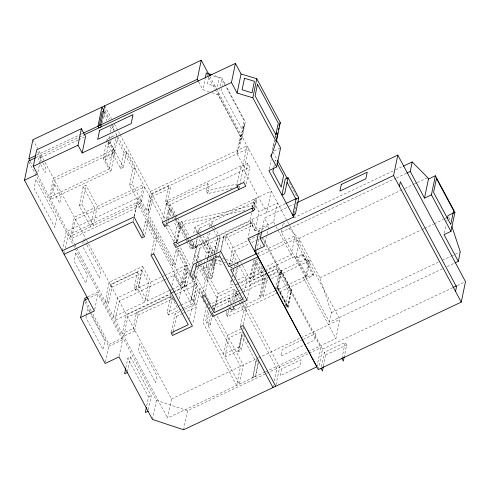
<?xml version="1.0" encoding="UTF-8"?>
<svg xmlns="http://www.w3.org/2000/svg" width="490" height="490" viewBox="0 0 490 490"><rect width="100%" height="100%" fill="white"/><g stroke="black" fill="none" stroke-linecap="round" stroke-linejoin="round"><path stroke-width="0.37" stroke-dasharray="2.45 1.84" d="M37.92 171.947L39.402 164.775M39.996 161.902L40.891 157.602L37.424 151.116M62.242 250.788L66.193 231.709L137.966 197.813L196.361 307.003L192.87 323.878M64.404 252.797L64.705 251.327M65.317 248.393L68.049 235.182L137.09 202.578L192.215 305.656L189.477 318.868M83.227 186.592L94.521 207.711L74.345 217.235L70.395 236.321L90.57 226.79L79.276 205.678L83.227 186.592L85.964 185.3L97.259 206.413L93.308 225.498L139.429 203.718L143.38 184.638L118.182 137.525M93.308 225.498L82.014 204.385L85.964 185.3M102.355 122.929L104.927 110.526L109.564 119.199M82.767 243.751L83.465 240.376M108.504 141.702L112.988 150.093L53.465 178.201L49.515 197.286L109.037 169.179L103.169 158.203L106.361 142.792M106.514 142.057L107.12 139.117L116.632 134.628L114.838 131.271M90.57 226.79L94.521 207.711M103.169 158.203L112.682 153.707L107.782 144.544L108.235 142.351M108.988 138.707L109.742 135.056M110.348 132.141L111.101 128.49L110.036 126.494M109.515 141.573L114.972 151.771L54.58 180.283L50.629 199.369L111.016 170.851L105.221 160.016L109.178 140.936M117.821 136.851L113.87 155.93L120.632 168.572L123.37 167.28L110.52 143.252L111.426 138.872M111.573 138.143L112.48 133.764M113.086 130.848L113.839 127.198L112.412 124.534M109.037 169.179L112.988 150.093M112.682 153.707L116.026 137.561M116.179 136.833L116.632 134.628M111.016 170.851L114.972 151.771M86.228 316.056L85.922 317.538L103.084 349.627L104.927 340.734L89.909 312.657M86.381 315.315L87.765 308.645L89.547 311.989M120.632 168.572L123.958 152.525L126.696 151.232L135.608 167.899L132.288 183.952L146.473 210.48L148.347 209.597L151.673 193.544L168.97 185.379L170.379 188.019L166.576 206.406L249.735 167.133L247.726 163.384L240.811 166.649L236.86 185.735M123.37 167.28L126.696 151.232M94.717 309.453L97.951 293.847L88.96 298.092M139.429 203.718L129.55 185.245L132.87 169.191L117.196 139.883M110.605 284.457L106.575 303.971L108.737 302.949L112.02 287.097L110.605 284.457L137.555 271.73L138.97 274.369L135.687 290.221L137.849 289.198L141.8 270.119L110.526 284.886M134.168 216.164L137.966 197.813M133.286 220.929L134.046 217.26M134.199 216.525L137.09 202.578M105.472 361.969L108.707 346.357L91.244 313.704M140.618 205.941L144.568 186.862L75.534 219.459L71.583 238.544L140.618 205.941L172.639 265.813L175.377 264.52L178.703 248.467L175.965 249.759L172.639 265.813M146.473 210.48L150.43 191.4L120.16 134.805M142.131 236.45L142.59 234.245M143.196 231.311L145.175 221.768L147.913 220.476L157.125 237.699L153.78 253.851M175.377 264.52L147.888 213.119L151.839 194.04L248.406 148.439L243.971 169.859L266.774 212.501L271.215 191.088L194.971 227.091L193.452 234.428M119.156 356.175L122.543 339.827L97.951 293.847M145.022 234.422L147.913 220.476M147.888 213.119L149.762 212.237L153.082 196.184L170.379 188.019M135.687 290.221L134.278 287.581L137.555 271.73M168.885 290.729L147.061 301.032L138.744 285.474L142.694 266.389L109.111 282.246L105.16 301.332L107.322 300.309L108.737 302.949M171.255 296.579L127.761 317.116L123.811 336.195L134.621 331.093L133.207 328.453L136.49 312.602L170.502 296.542L171.917 299.182L168.633 315.033L181.778 308.822M125.808 367.868L127.798 358.27L130.536 356.971L151.263 395.73L148.054 411.233M134.621 331.093L137.904 315.241L136.49 312.602M151.043 255.143L154.387 238.991L145.175 221.768M127.48 371.738L130.536 356.971M148.709 283.036L117.435 297.804L113.484 316.889L144.758 302.122L148.709 283.036L141.8 270.119M168.211 203.528L167.059 204.067L165.645 201.433L168.97 185.379M162.362 222.301L166.312 203.221L207.821 183.621L209.236 186.261L207.711 193.611L232.848 187.915M147.061 301.032L151.018 281.946L142.694 266.389M164.628 226.539L165.534 222.16M166.141 219.244L167.954 210.492L170.692 209.199L176.039 219.195M166.514 223.648L166.968 221.449M167.574 218.509L170.465 204.569L177.95 218.558M168.125 221.596L168.425 220.139M168.578 219.41L170.692 209.199M209.206 91.82L202.848 89.731L205.114 78.78M173.846 241.748L176.865 227.158L174.017 221.823M208.801 77.493L207.49 83.827L217.364 87.067L219.257 77.922L212.207 75.607M177.594 241.313L181.086 224.432L178.348 225.725L178.924 222.944L181.668 221.652L189.538 236.376M176.431 241.184L179.603 225.865L176.394 219.863M176.112 245.98L176.418 244.51M177.025 241.576L179.763 228.364L182.5 227.072L183.076 224.291M244.792 210.437L183.046 224.445L181.668 221.652M146.688 405.885L148.525 397.023L127.798 358.27M170.532 292.591L171.298 288.922M172.057 285.254L174.336 274.241L187.884 267.846L190.022 271.846M168.633 315.033L167.219 312.393L170.502 296.542M244.455 167.525L236.946 153.493L241.87 138.725L218.393 94.833L219.453 89.719M220.206 86.069L221.872 78.033L213.389 75.252M152.433 419.428L156.39 400.348L75.264 248.663M221.682 88.402L221.247 90.515L242.048 129.409L243.94 120.264L223.14 81.371L222.264 85.591M171.261 332.104L175.065 313.753L181.239 310.838M172.29 289.118L182.519 284.286L181.551 282.479L184.877 266.431L187.615 265.139L178.703 248.467M179.132 298.82L181.465 287.581L174.336 274.241M182.519 284.286L186.47 265.206L177.16 247.793M172.829 334.009L173.282 331.804M173.436 331.069L176.474 316.393L175.065 313.753M285.284 203.767L190.537 248.51L192.08 241.031M187.884 267.846L184.081 287.207L186.819 285.909L184.289 281.187L187.615 265.139M184.081 287.207L187.339 271.454L190.083 270.161L186.819 285.909M197.103 239.175L195.314 247.793L192.576 249.092L194.512 239.751M196.527 230.006L195.853 233.289L198.591 231.99M191.333 239.733L193.85 244.43L193.274 247.211L178.256 219.134M207.711 193.611L206.302 190.978L207.821 183.621M195.314 247.793L196.992 238.71M198.358 232.107L199.118 228.438L210.075 223.262L212.182 227.201M192.423 264.257L194.248 255.455L197.36 245.282L193.409 264.367M195.296 267.289L195.908 264.355M196.514 261.421L197.733 255.547L200.098 247.818L223.587 236.725L236.78 261.397M193.14 279.716L193.593 277.524M196.159 265.133L196.466 263.663L197.176 264.998M196.147 266.903L196.753 263.963M196.907 263.234L200.098 247.818M180.902 305.062L191.063 300.26L194.175 284.231L191.296 278.853M191.063 300.26L195.014 281.18L193.587 278.516M195.878 278.418L199.203 262.371M264.845 372.082L167.568 418.019L171.518 398.934L86.252 239.5M204.734 297.142L200.098 288.475L196.772 304.529L193.654 298.692L196.913 282.938L195.118 279.576M201.641 297.773L197.36 289.768L194.034 305.821L192.846 303.598L196.796 284.512L174.017 295.274M212.446 254.163L206.119 242.348L207.944 233.54M209.316 226.931L210.075 223.262M209.401 232.897L207.729 240.97L216.053 256.527L216.353 255.057M210.774 226.288L211.68 221.884L253.771 202.015L258.971 211.735L255.014 230.821L273.61 222.037L277.561 202.958L258.971 211.735M220.861 261.317L215.808 259.902L211.668 278.767L207.882 277.707L203.13 268.814L204.018 264.502M204.171 263.785L204.912 260.196M205.506 257.324L206.4 253.012L198.315 237.889M212.936 260.27L211.649 265.139L206.014 267.797L206.762 263.21M207.356 260.337L207.803 258.181M207.95 257.464L209.138 251.719L201.402 237.252M206.014 267.797L206.927 263.393M207.533 260.46L207.993 258.261M208.14 257.526L209.965 248.718L202.97 235.635M202.033 296.481L205.377 280.335L197.537 265.666M212.482 275.95L210.296 275.337L207.619 270.333L209.751 260.061M209.898 259.326L210.204 257.856M210.81 254.923L211.57 251.254L217.052 248.669L220.004 237.442L215.845 229.663M207.882 277.707L211.68 259.357M204.796 295.09L208.121 279.037L200.986 265.703M211.649 265.139L213.021 258.53M213.168 257.801L213.475 256.331M214.234 252.662L217.799 237.711L213.934 230.484M214.608 253.122L217.799 237.711M210.296 275.337L213.487 259.921M207.619 270.333L213.095 267.748L214.767 259.675M215.38 256.742L216.139 253.073M216.292 252.338L217.052 248.669M236.946 153.493L240.425 136.698L245.349 121.93L226.496 86.681M217.119 251.388L220.004 237.442M211.668 278.767L215.808 259.902M241.87 138.725L245.349 121.93M207.956 310.25L205.69 321.195L206.731 323.143L208.893 322.12L210.302 324.76L208.14 325.783L223.446 354.399L239.586 346.773L242.477 332.826M183.603 429.767L187.554 410.687L308.504 353.572M219.636 255.811L220.243 252.871M220.396 252.136L223.587 236.725M220.941 250.715L224.065 235.629L251.162 222.834L248.185 237.203M206.731 323.143L209.01 312.13M209.769 308.461L210.075 306.997M225.48 238.269L226.16 234.992L253.25 222.197L252.571 225.474L225.48 238.269L224.065 235.629M208.14 325.783L210.553 314.096M210.302 324.76L211.962 316.736M212.568 313.814L212.868 312.357M238.991 188.871L239.5 186.402L238.446 184.424M239.806 184.951L242.813 170.404L240.811 166.649M212.734 316.485L213.493 312.816M214.099 309.882L216.684 297.406L197.813 262.113M214.442 311.224L218.087 293.608L202.015 263.559M243.775 182.464L247.726 163.384M229.271 265.249L232.915 247.634L226.16 234.992M246.237 184.013L249.735 167.133M230.998 268.257L231.298 266.793M231.905 263.859L234.643 250.647L249.018 243.855M236.958 283.814L234.226 285.1L230.435 284.041L231.341 279.661M231.948 276.74L232.248 275.282M233.007 271.638L233.761 267.987M231.556 279.759L230.435 284.041M232.156 276.844L232.462 275.38M233.216 271.736L233.669 269.549M277.855 292.861L227.599 316.589L226.184 313.955L226.79 311.034M227.697 306.654L229.51 297.902L212.213 306.066L213.628 308.706L230.919 300.542L229.51 297.902M234.055 280.452L234.361 278.988M235.12 275.319L236.639 267.975M237.246 265.041L237.705 262.842M227.599 316.589L228.959 310.023M229.106 309.294L229.559 307.108M230.318 303.457L230.919 300.542M235.745 277.763L237.871 267.485M230.612 307.383L230.919 305.913M231.072 305.178L234.416 289.033L216.684 297.406M252.05 207.013L252.307 205.769L181.631 221.805M252.148 208.054L253.985 199.185L254.947 200.992L253.642 207.295M251.486 213.021L249.814 221.094L255.014 230.821M252.705 207.148L253.771 202.015M231.954 307.873L232.407 305.68M233.013 302.765L234.826 294.006L237.564 292.714L241.484 300.052M234.263 301.687L236.541 290.674M223.446 354.399L227.397 335.313L216.721 315.352M253.894 207.791L255.854 198.303L256.821 200.104L255.308 207.405M234.998 305.117L235.298 303.659M235.904 300.744L237.564 292.714M228.812 337.953L243.297 365.044L239.347 384.123L224.855 357.032L228.812 337.953L242.213 331.626L243.273 333.604M272.36 149.787L274.333 140.244M273.585 146.7L274.774 140.936M275.374 138.058L276.189 135.185M269.157 169.154L271.135 159.618M242.82 299.151L243.426 296.211M244.339 291.807L246.77 280.066L238.924 265.396M258.702 231.837L259.002 230.38L268.661 225.817L264.502 218.038L288.677 206.621M247.187 299.568L250.329 284.384L248.92 281.75L249.575 278.565L241.754 263.939M250.678 279.073L254.004 263.02L256.742 261.727L253.416 277.781L250.678 279.073L249.937 277.683L253.734 259.332M240.566 325.997L243.744 310.678L240.529 304.676M273.775 167.274L274.369 164.395M274.97 161.51L275.264 160.071L276.654 162.662M256.215 253.183L256.668 250.984M256.821 250.249L259.712 236.303M261.776 231.2L264.502 218.038M253.416 277.781L252.675 276.391L256.625 257.305M243.31 324.705L246.482 309.386L243.273 303.384M244.577 335.117L241.448 350.246L238.704 351.538L238.263 350.705L242.06 332.355M258.53 254.592L259.443 250.188M260.049 247.254L260.962 242.85M243.236 329.158L243.542 327.694L242.195 328.325M238.704 351.538L241.987 335.687L244.045 334.719M264.422 246.292L266.389 236.786M266.995 233.859L267.754 230.202M267.901 229.473L268.661 225.817M226.184 313.955L260.631 297.687L259.59 295.74L262.916 279.692L254.004 263.02M260.631 297.687L264.582 278.602L253.887 258.604M275.117 290.846L263.369 296.395L262.328 294.447L265.654 278.4L256.742 261.727M263.369 296.395L267.32 277.309L257.336 258.64M442.464 268.802L329.458 322.163L281.389 232.285L281.995 229.363M282.601 226.447L283.208 223.526M256.699 358.711L252.748 377.796L255.884 361.663L241.987 335.687M269.5 275.337L277.714 271.454L276.305 268.814L276.96 265.635L266.689 270.486M258.524 361.822L255.486 376.498L258.622 360.371M277.714 271.454L278.375 268.275L268.067 273.138M275.46 289.302L278.828 273.053L281.566 271.76L291.072 289.541L287.71 305.791L286.05 306.575M276.948 287.569L280.476 270.523L281.052 270.247L291.752 290.252L288.218 307.297L287.642 307.573L276.948 287.569L277.524 287.293L281.052 270.247M287.71 305.791L278.197 288.01L281.566 271.76M294.429 213.352L297.014 200.875M313.508 274.063L306.587 277.328L295.893 257.33L302.808 254.059L313.508 274.063L313.196 275.552L306.281 278.822L310.231 259.737L306.63 261.44L295.929 241.435L296.548 238.459L259.375 256.007M285.125 306.342L288.334 290.833L278.828 273.053M287.642 307.573L291.176 290.527L291.752 290.252M272.961 387.572L273.72 383.903M274.327 380.969L276.911 368.492L241.619 302.502M313.196 275.552L302.502 255.553L302.808 254.059M275.999 384.809L279.649 367.2L245.074 302.557M306.63 261.44L307.248 258.457L269.39 276.336M316.92 366.814L320.87 347.735L262.028 237.711M318.286 369.619L322.524 349.149L263.302 238.403M329.458 322.163L331.424 312.669L319.89 277.799L298.863 238.483L283.355 222.797M321.33 366.869L324.349 352.279L345.248 342.406L346.657 345.046L344.39 355.991M323.492 365.859L325.758 354.913L324.349 352.279M265.537 371.757L335.907 338.523L339.858 319.443L217.444 90.552M341.922 358.46L345.248 342.406M444.35 233.179L446.023 225.106M446.782 221.437L447.082 219.967M213.113 259.571L213.848 256.791L212.795 254.825M213.095 267.748L215.312 259.332M234.165 266.578L234.575 265.17M274.945 137.31L275.705 135.209M36.523 155.22L80.715 134.358M81.371 134.046L82.785 133.378M35.96 157.596L78.541 137.488M79.227 137.163L83.355 135.215M40.891 157.602L78.008 140.073M78.694 139.748L84.194 137.151M111.101 128.49L113.839 127.198M107.782 144.544L110.52 143.252M105.221 160.016L113.87 155.93M132.87 169.191L135.608 167.899M79.276 205.678L82.014 204.385M129.55 185.245L132.288 183.952M97.259 206.413L143.38 184.638M150.43 191.4L246.991 145.799L243.04 164.885L165.645 201.433M274.1 150.932L280.586 147.87M176.865 227.158L179.603 225.865M154.387 238.991L157.125 237.699M254.947 200.992L256.821 200.104M193.85 244.43L191.112 245.723L187.884 239.696M87.986 296.756L98.361 291.856M192.166 248.32L250.09 220.966L255.29 230.686M195.167 247.517L206.119 242.348M112.02 287.097L138.97 274.369M289.37 206.296L294.202 204.012M209.965 248.718L215.6 246.054M206.4 253.012L209.138 251.719M134.278 287.581L138.744 285.474M151.018 281.946L163.972 275.833M164.652 275.509L186.47 265.206M293.694 217.915L392.913 171.059M395.669 169.761L402.56 166.502M163.146 280.396L119.217 301.142L115.266 320.221L170.177 294.294L177.313 307.628L167.219 312.393M163.832 280.072L165.896 279.098M166.582 278.773L174.128 275.209L181.263 288.543L175.083 291.464M232.915 247.634L247.818 240.596M248.497 240.278L256.625 236.437M260.392 234.661L260.012 234.839L258.947 232.842M251.756 242.562L255.866 240.621M256.552 240.302L259.976 238.685M203.13 268.814L205.867 267.522M281.389 232.285L395.773 178.274M396.459 177.95L406.106 173.393M181.551 282.479L184.289 281.187M169.565 290.405L171.61 289.437M181.465 287.581L195.014 281.18M171.059 293.008L173.093 292.046M173.772 291.728L183.934 286.926M171.653 293.081L126.353 314.476L122.396 333.555L133.207 328.453M172.339 292.757L174.397 291.789M257.066 253.698L295.096 235.739L291.146 254.825L264.87 267.228M194.175 284.231L196.913 282.938M205.377 280.335L208.121 279.037M298.863 238.483L404.287 188.705M404.973 188.381L413.934 184.148M414.62 183.824L416.69 182.844M417.376 182.519L427.715 177.643M137.904 315.241L171.917 299.182M295.929 241.435L299.531 239.739L295.58 258.818L302.502 255.553M190.916 299.984L193.654 298.692M178.195 306.342L180.222 305.38M202.058 296.383L204.11 295.415M237.901 279.962L264.177 267.558M182.47 308.498L192.846 303.598M237.638 283.49L249.937 277.683M252.675 276.391L264.416 270.841M265.108 270.517L296.199 255.835L306.899 275.839L275.809 290.521M122.953 337.837L109.117 344.372L91.654 311.72M181.925 310.513L183.983 309.539M184.669 309.221L192.215 305.656M249.575 278.565L266.009 270.811M218.087 293.608L233.791 286.197M236.523 284.904L246.77 280.066M108.707 346.357L122.543 339.827M248.92 281.75L267.399 273.016M268.085 272.697L276.305 268.814M176.474 316.393L182.648 313.478M183.334 313.153L196.361 307.003M237.84 287.416L267.381 273.463M250.329 284.384L266.762 276.63M237.632 291.329L210.682 304.057L195.516 275.711M238.324 291.005L240.394 290.025M241.086 289.7L264.582 278.602M262.916 279.692L265.654 278.4M212.09 306.697L241.754 292.695M242.44 292.365L268.649 279.992M271.411 278.688L308.657 261.096L304.707 280.182L278.547 292.536M259.59 295.74L262.328 294.447M275.999 289.045L278.197 288.01M243.744 310.678L246.482 309.386M288.334 290.833L291.072 289.541M319.89 277.799L421.18 229.969M421.865 229.645L423.936 228.665M424.622 228.34L433.583 224.114M434.269 223.783L443.223 219.557M443.916 219.232L445.98 218.252M227.397 335.313L241.521 328.643M224.855 357.032L238.263 350.705M148.525 397.023L151.263 395.73M331.424 312.669L438.225 262.236M442.36 260.288L450.629 256.38M451.315 256.056L459.583 252.148M447.284 266.523L454.175 263.271M171.518 398.934L257.758 358.208M258.451 357.884L339.858 319.443M255.884 361.663L257.936 360.695M302.642 339.705L282.167 349.376L280.77 356.132L305.337 344.531M303.322 339.386L315.609 333.586L314.206 340.342L306.017 344.213M252.601 377.514L255.339 376.222M309.129 353.278L320.87 347.735M322.524 349.149L452.374 287.832M457.213 285.548L465.5 281.634M325.758 354.913L346.657 345.046M206.302 190.978L237.35 183.934M238.024 186.739L239.5 186.402M214.246 256.252L217.18 257.079M217.909 257.281L219.379 257.697M222.313 258.518L225.241 259.339M225.976 259.547L235.506 262.224M214.761 259.443L221.345 261.293M224.273 262.113L225.737 262.524M228.665 263.351L231.592 264.171M235.249 265.2L236.713 265.611M228.799 263.546L231.69 264.361M214.994 262.72L222.932 264.949M230.153 266.977L232.315 267.583M212.035 92.745L218.393 94.833M156.39 400.348L187.554 410.687M273.157 152.2L277.401 160.132M289.351 182.476L296.542 195.92M221.872 78.033L226.141 86.013M209.873 76.403L217.082 89.878M206.682 73.604L214.939 89.045M215.3 89.713L240.425 136.698M198.671 81.916L202.848 89.731M273.61 222.037L275.76 226.055M276.115 226.723L292.597 257.538M303.292 277.542L335.907 338.523M252.307 205.769L252.534 206.186M259.002 230.38L259.725 231.727M251.842 219.557L258.591 232.18M277.524 287.293L288.218 307.297M277.622 288.279L287.134 306.06M234.643 250.647L241.399 263.277M237.142 262.064L238.569 264.729M211.68 221.884L214.112 226.423M214.455 227.072L215.496 229.014M212.531 227.862L213.585 229.828M243.273 299.188L244.712 301.883M241.846 300.719L242.911 302.716M234.416 289.033L241.258 301.828M234.826 294.006L238.746 301.344M239.108 302.012L240.174 304.008M211.57 251.254L213.242 254.377M199.118 228.438L200.869 231.709M199.644 233.969L201.053 236.596M194.971 227.091L197.954 232.67M198.309 233.332L199.375 235.329M199.73 235.996L210.057 255.296M210.412 255.964L211.833 258.622M196.907 235.261L197.96 237.234M247.162 340.875L248.222 342.853M189.9 237.044L190.978 239.059M197.733 255.547L200.232 260.221M200.588 260.888L201.66 262.891M178.924 222.944L187.529 239.022M166.796 200.888L175.371 216.917M175.732 217.585L187.162 238.967M187.523 239.635L192.576 249.092M199.559 263.038L200.631 265.035M166.312 203.221L175.163 219.771M175.518 220.433L178.348 225.725M179.763 228.364L185.147 238.434M185.508 239.108L186.586 241.123M186.941 241.791L190.537 248.51M194.248 255.455L197.452 261.446M167.954 210.492L172.59 219.159M239.586 346.773L241.448 350.246M104.664 105.828L111.512 118.629M114.391 124.025L119.799 134.131M151.673 193.544L166.282 221.039M168.444 225.088L177.111 241.288M178.55 243.989L191.186 267.614M192.993 270.988L193.715 272.336M212.446 307.365L214.583 311.358M207.944 303.145L209.016 305.148M191.878 273.524L193.679 276.887M104.437 111.818L108.743 119.872M111.61 125.238L114.482 130.603M144.568 186.862L162.833 221.008M164.266 223.691L174.654 243.107M175.01 243.775L176.804 247.125M192.16 275.846L193.232 277.848M196.796 284.512L211.502 312.014M211.864 312.681L212.942 314.696M213.297 315.364L240.559 366.336L236.609 385.416L202.952 322.487L206.272 306.44L205.561 305.105M103.972 115.156L106.826 120.491M175.965 249.759L185.845 268.238M203.062 300.437L204.134 302.44M187.339 271.454L190.941 278.179M148.347 209.597L149.762 212.237M107.12 139.117L108.155 141.059M172.523 297.326L173.233 298.661M173.595 299.323L174.661 301.326M137.849 289.198L144.758 302.122M32.885 139.724L85.891 238.832M42.844 162.472L39.402 156.041L38.496 160.414L40.217 163.629M43.187 163.121L45.938 168.266L45.037 172.639L40.56 164.273M83.747 239.022L86.62 244.394M86.975 245.061L100.983 271.252L99.58 278.008L83.061 247.119M30.38 161.504L32.548 165.559M37.601 175.004L74.437 243.885M74.786 244.535L76.232 247.236M76.581 247.891L167.568 418.019M28.812 161.816L73.139 244.694M73.457 245.294L74.939 248.063M85.952 301.056L91.299 311.052M84.825 301.711L90.889 313.043M448.981 217.676L449.943 220.586M35.966 179.603L34.11 188.546L54.917 227.44L56.767 218.497L35.966 179.603M54.58 184.277L53.177 191.039L59.719 203.264L61.115 196.502L54.58 184.277M75.656 253.195L74.021 261.096L85.836 283.183L87.471 275.282L75.656 253.195M139.766 343.76L138.376 350.473L155.612 382.696L157.002 375.989L139.766 343.76M241.294 134.352L239.402 143.49L242.532 134.113L244.424 124.975L241.294 134.352M281.628 368.952L280.237 375.665L299.696 366.477L301.081 359.764L281.628 368.952"/><path stroke-width="0.73" d="M193.121 279.815L190.298 274.535L193.409 264.367L220.794 251.431L228.965 266.713L256.442 253.74L316.92 366.814L183.603 429.767L152.433 419.428L119.003 356.922L105.166 363.451L80.574 317.471L94.411 310.942L24.5 180.222L28.451 161.143L35.372 157.872M30.019 160.83L28.935 158.803L32.885 139.724L201.225 60.233L208.795 74.382M24.5 180.222L37.473 174.097L33.314 166.318L36.726 149.817L81.407 128.723L85.566 136.502L82.149 152.996L231.464 82.492L235.414 63.406L83.827 134.989M82.149 152.996L77.99 145.218L81.407 128.723M99.317 125.685L102.19 111.824L103.555 111.175M104.664 105.828L100.713 124.913L101.602 126.579L98.864 127.872L97.969 126.206L101.926 107.126L104.076 111.15M80.574 317.471L84.115 300.376L88.267 298.416M125.654 368.603L124.589 373.772L127.327 372.48M198.321 81.267L197.274 79.313L201.225 60.233M205.267 78.045L206.327 72.937L211.98 74.792M209.095 76.091L209.383 74.682L210.798 75.142M146.381 407.362L145.316 412.525L148.054 411.233M256.062 253.918L247.891 238.636L293.669 217.021L268.857 170.624L276.636 166.949L270.988 156.39L276.311 141.702L252.834 97.804L237.111 93.045L241.062 73.966L235.414 63.406M252.834 97.804L256.785 78.719L241.062 73.966M270.988 156.39L271.448 154.191M276.654 138.848L277.842 133.078M278.589 129.476L278.89 128.037M276.311 141.702L280.262 122.616L256.785 78.719M297.657 202.382L397.819 155.085L465.5 281.634L461.262 302.103L318.286 369.619L254.763 250.849L258.401 233.301M273.622 167.996L272.875 171.598L281.199 187.156L283.588 175.628L276.997 163.311M254.763 250.849L264.422 246.292L260.264 238.514L261.623 231.929M276.636 166.949L280.586 147.87L276.354 139.95M287.991 177.729L284.666 193.777L281.928 195.075L285.254 179.022L287.991 177.729L298.765 197.874L295.439 213.922L292.702 215.214L296.027 199.167L287.048 182.378M293.669 217.021L294.276 214.087M323.345 366.587L322.438 370.967L321.024 368.327M344.243 356.72L343.337 361.099L341.922 358.46M461.262 302.103L393.58 175.555L397.819 155.085M399.375 186.39L400.33 181.778L456.496 286.797L455.541 291.409M424.505 198.113L410.24 171.439L412.206 161.951L427.715 177.643L428.456 179.028L424.505 198.113L431.421 194.842L435.377 175.763L428.456 179.028M447.388 218.497L447.995 215.563L454.916 212.299L435.377 175.763M454.861 262.946L458.309 261.317L444.044 234.643L450.959 231.378L454.916 212.299M458.309 261.317L460.275 251.823L451.866 226.398M275.956 134.511L276.715 132.41M278.994 126.114L280.262 122.616M28.935 158.803L35.837 155.544M83.441 133.066L197.274 79.313M33.314 166.318L77.99 145.218M62.242 250.788L134.015 216.899L144.568 236.621L141.831 237.913L133.133 221.664L64.098 254.261M237.454 186.843L162.362 222.301L164.628 226.539L167.366 225.247L166.514 223.648L245.784 186.218L243.775 182.464L236.86 185.735L238.863 189.483M252.019 208.679L253.894 207.791L254.855 209.597L252.981 210.48M87.294 297.087L84.525 298.392L85.597 300.388M285.866 203.491L296.248 198.585M296.027 199.167L298.765 197.874M403.246 166.177L412.206 161.951M260.264 238.514L393.58 175.555M406.792 173.068L410.24 171.439M258.077 256.797L230.692 269.727L247.034 300.29L233.203 306.82L234.238 308.767L231.501 310.06L230.459 308.112L212.734 316.485L202.033 296.481M446.672 217.928L448.05 217.278M453.066 287.501L456.521 285.872M431.421 194.842L450.959 231.378M277.481 160.285L287.318 178.679M231.464 82.492L237.111 93.045M275.699 386.279L243.156 325.434L240.418 326.732L272.961 387.572M195.859 278.522L193.777 274.633L196.147 266.903L219.636 255.811L242.82 299.151L214.136 312.694L204.777 295.188M99.568 130.426L97.718 139.374L131.155 123.584L133.004 114.636L99.568 130.426M244.467 78.271L242.078 89.799L252.032 92.806L254.414 81.279L244.467 78.271M257.483 84.305L255.1 95.832L275.901 134.726L278.289 123.198L257.483 84.305M341.279 184.473L339.919 191.033L365.865 178.783L367.224 172.223L341.279 184.473M436.449 178.532L433.577 192.399L450.739 224.487L453.611 210.62L436.449 178.532M176.284 241.919L173.546 243.212L175.812 247.444L253.208 210.896L251.793 208.262L177.135 243.512L176.284 241.919M153.78 253.851L151.043 255.143L188.264 324.735L171.114 332.832L172.523 335.472L192.411 326.083L153.78 253.851"/></g></svg>
